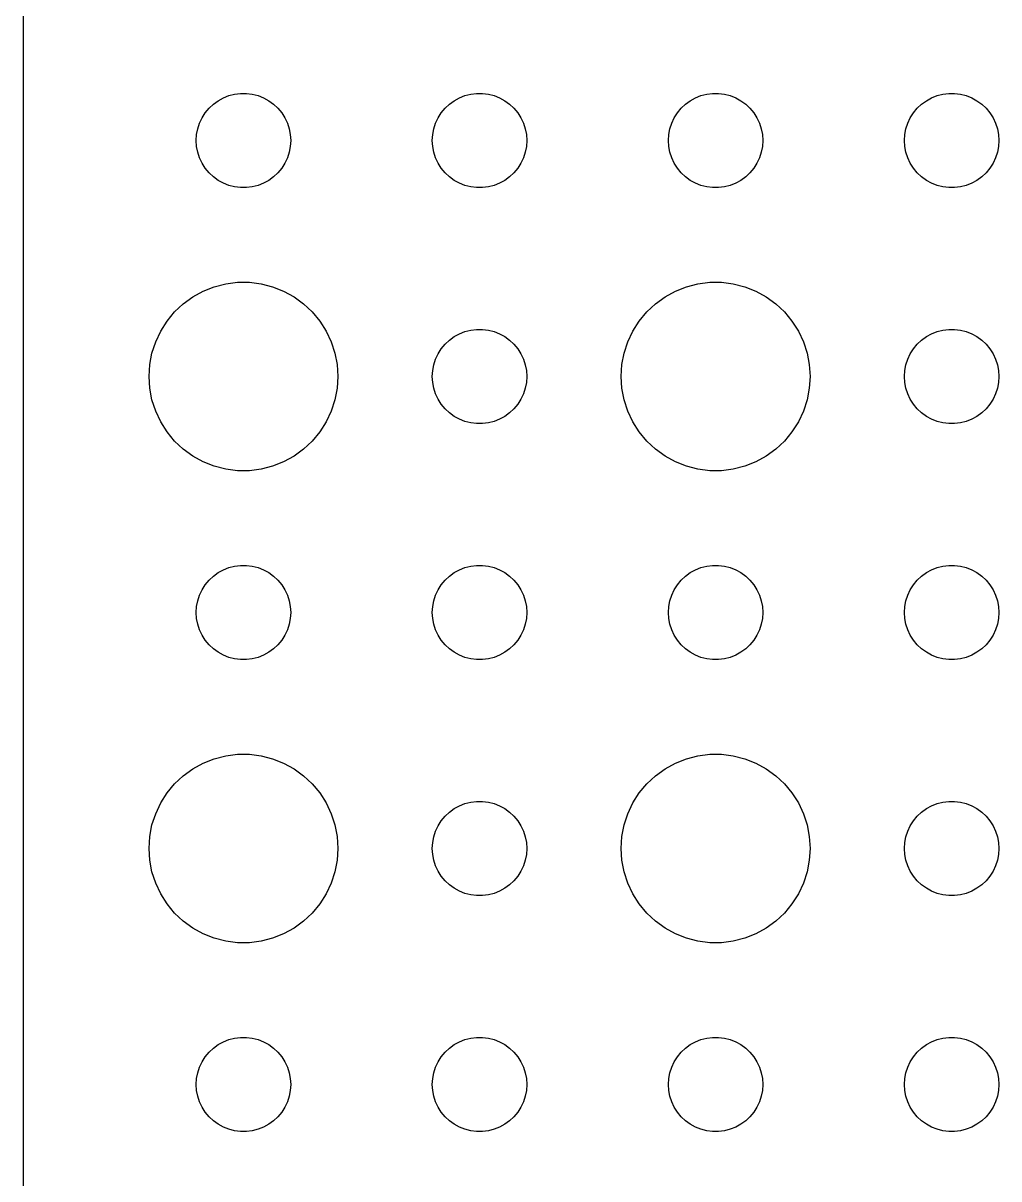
# Model space of a CAD drawing. Header units: metres. Extents: x -150 to 150, y -149 to 149.
# Drawn here: x -149.5 to -118.5, y 72 to 108.73 of the extents above; entities that cross this region are included whole.
import ezdxf

# ---------------------------------------------------------------- set-up
doc = ezdxf.new("R2010")
doc.units = ezdxf.units.M

msp = doc.modelspace()

# ---------------------------------------------------------------- linework, layer by layer
for p, q in [((-149.5, 144.5), (-149.5, -144.5)), ((-143.456, 106.156), (-143.304, 106.266)), ((-143.304, 106.266), (-143.139, 106.357)), ((-143.139, 106.357), (-142.964, 106.427)), ((-142.964, 106.427), (-142.781, 106.473)), ((-142.781, 106.473), (-142.594, 106.497)), ((-142.594, 106.497), (-142.406, 106.497)), ((-142.406, 106.497), (-142.219, 106.473)), ((-142.219, 106.473), (-142.036, 106.427)), ((-142.036, 106.427), (-141.861, 106.357)), ((-141.861, 106.357), (-141.696, 106.266)), ((-141.696, 106.266), (-141.544, 106.156)), ((-135.956, 106.156), (-135.804, 106.266)), ((-135.804, 106.266), (-135.639, 106.357)), ((-135.639, 106.357), (-135.464, 106.427)), ((-135.464, 106.427), (-135.281, 106.473)), ((-135.281, 106.473), (-135.094, 106.497)), ((-135.094, 106.497), (-134.906, 106.497)), ((-134.906, 106.497), (-134.719, 106.473)), ((-134.719, 106.473), (-134.536, 106.427)), ((-134.536, 106.427), (-134.361, 106.357)), ((-134.361, 106.357), (-134.196, 106.266)), ((-134.196, 106.266), (-134.044, 106.156)), ((-128.456, 106.156), (-128.304, 106.266)), ((-128.304, 106.266), (-128.139, 106.357)), ((-128.139, 106.357), (-127.964, 106.427)), ((-127.964, 106.427), (-127.781, 106.473)), ((-127.781, 106.473), (-127.594, 106.497)), ((-127.594, 106.497), (-127.406, 106.497)), ((-127.406, 106.497), (-127.219, 106.473)), ((-127.219, 106.473), (-127.036, 106.427)), ((-127.036, 106.427), (-126.861, 106.357)), ((-126.861, 106.357), (-126.696, 106.266)), ((-126.696, 106.266), (-126.544, 106.156)), ((-120.956, 106.156), (-120.804, 106.266)), ((-120.804, 106.266), (-120.639, 106.357)), ((-120.639, 106.357), (-120.464, 106.427)), ((-120.464, 106.427), (-120.281, 106.473)), ((-120.281, 106.473), (-120.094, 106.497)), ((-120.094, 106.497), (-119.906, 106.497)), ((-119.906, 106.497), (-119.719, 106.473)), ((-119.719, 106.473), (-119.536, 106.427)), ((-119.536, 106.427), (-119.361, 106.357)), ((-119.361, 106.357), (-119.196, 106.266)), ((-119.196, 106.266), (-119.044, 106.156)), ((-143.814, 105.723), (-143.714, 105.882)), ((-143.714, 105.882), (-143.593, 106.027)), ((-143.593, 106.027), (-143.456, 106.156)), ((-141.544, 106.156), (-141.407, 106.027)), ((-141.407, 106.027), (-141.286, 105.882)), ((-141.286, 105.882), (-141.186, 105.723)), ((-136.314, 105.723), (-136.214, 105.882)), ((-136.214, 105.882), (-136.093, 106.027)), ((-136.093, 106.027), (-135.956, 106.156)), ((-134.044, 106.156), (-133.907, 106.027)), ((-133.907, 106.027), (-133.786, 105.882)), ((-133.786, 105.882), (-133.686, 105.723)), ((-128.814, 105.723), (-128.714, 105.882)), ((-128.714, 105.882), (-128.593, 106.027)), ((-128.593, 106.027), (-128.456, 106.156)), ((-126.544, 106.156), (-126.407, 106.027)), ((-126.407, 106.027), (-126.286, 105.882)), ((-126.286, 105.882), (-126.186, 105.723)), ((-121.314, 105.723), (-121.214, 105.882)), ((-121.214, 105.882), (-121.093, 106.027)), ((-121.093, 106.027), (-120.956, 106.156)), ((-119.044, 106.156), (-118.907, 106.027)), ((-118.907, 106.027), (-118.786, 105.882)), ((-118.786, 105.882), (-118.686, 105.723)), ((-143.953, 105.373), (-143.895, 105.552)), ((-143.895, 105.552), (-143.814, 105.723)), ((-141.186, 105.723), (-141.105, 105.552)), ((-141.105, 105.552), (-141.047, 105.373)), ((-136.453, 105.373), (-136.395, 105.552)), ((-136.395, 105.552), (-136.314, 105.723)), ((-133.686, 105.723), (-133.605, 105.552)), ((-133.605, 105.552), (-133.547, 105.373)), ((-128.953, 105.373), (-128.895, 105.552)), ((-128.895, 105.552), (-128.814, 105.723)), ((-126.186, 105.723), (-126.105, 105.552)), ((-126.105, 105.552), (-126.047, 105.373)), ((-121.453, 105.373), (-121.395, 105.552)), ((-121.395, 105.552), (-121.314, 105.723)), ((-118.686, 105.723), (-118.605, 105.552)), ((-118.605, 105.552), (-118.547, 105.373)), ((-144, 105), (-143.988, 105.188)), ((-143.988, 105.188), (-143.953, 105.373)), ((-141.047, 105.373), (-141.012, 105.188)), ((-141.012, 105.188), (-141, 105)), ((-136.5, 105), (-136.488, 105.188)), ((-136.488, 105.188), (-136.453, 105.373)), ((-133.547, 105.373), (-133.512, 105.188)), ((-133.512, 105.188), (-133.5, 105)), ((-129, 105), (-128.988, 105.188)), ((-128.988, 105.188), (-128.953, 105.373)), ((-126.047, 105.373), (-126.012, 105.188)), ((-126.012, 105.188), (-126, 105)), ((-121.5, 105), (-121.488, 105.188)), ((-121.488, 105.188), (-121.453, 105.373)), ((-118.547, 105.373), (-118.512, 105.188)), ((-118.512, 105.188), (-118.5, 105)), ((-143.988, 104.812), (-144, 105)), ((-143.953, 104.627), (-143.988, 104.812)), ((-141.012, 104.812), (-141.047, 104.627)), ((-141, 105), (-141.012, 104.812)), ((-136.488, 104.812), (-136.5, 105)), ((-136.453, 104.627), (-136.488, 104.812)), ((-133.512, 104.812), (-133.547, 104.627)), ((-133.5, 105), (-133.512, 104.812)), ((-128.988, 104.812), (-129, 105)), ((-128.953, 104.627), (-128.988, 104.812)), ((-126.012, 104.812), (-126.047, 104.627)), ((-126, 105), (-126.012, 104.812)), ((-121.488, 104.812), (-121.5, 105)), ((-121.453, 104.627), (-121.488, 104.812)), ((-118.512, 104.812), (-118.547, 104.627)), ((-118.5, 105), (-118.512, 104.812)), ((-143.895, 104.448), (-143.953, 104.627)), ((-143.814, 104.277), (-143.895, 104.448)), ((-141.105, 104.448), (-141.186, 104.277)), ((-141.047, 104.627), (-141.105, 104.448)), ((-136.395, 104.448), (-136.453, 104.627)), ((-136.314, 104.277), (-136.395, 104.448)), ((-133.605, 104.448), (-133.686, 104.277)), ((-133.547, 104.627), (-133.605, 104.448)), ((-128.895, 104.448), (-128.953, 104.627)), ((-128.814, 104.277), (-128.895, 104.448)), ((-126.105, 104.448), (-126.186, 104.277)), ((-126.047, 104.627), (-126.105, 104.448)), ((-121.395, 104.448), (-121.453, 104.627)), ((-121.314, 104.277), (-121.395, 104.448)), ((-118.605, 104.448), (-118.686, 104.277)), ((-118.547, 104.627), (-118.605, 104.448)), ((-143.714, 104.118), (-143.814, 104.277)), ((-143.593, 103.973), (-143.714, 104.118)), ((-143.456, 103.844), (-143.593, 103.973)), ((-141.407, 103.973), (-141.544, 103.844)), ((-141.286, 104.118), (-141.407, 103.973)), ((-141.186, 104.277), (-141.286, 104.118)), ((-136.214, 104.118), (-136.314, 104.277)), ((-136.093, 103.973), (-136.214, 104.118)), ((-135.956, 103.844), (-136.093, 103.973)), ((-133.907, 103.973), (-134.044, 103.844)), ((-133.786, 104.118), (-133.907, 103.973)), ((-133.686, 104.277), (-133.786, 104.118)), ((-128.714, 104.118), (-128.814, 104.277)), ((-128.593, 103.973), (-128.714, 104.118)), ((-128.456, 103.844), (-128.593, 103.973)), ((-126.407, 103.973), (-126.544, 103.844)), ((-126.286, 104.118), (-126.407, 103.973)), ((-126.186, 104.277), (-126.286, 104.118)), ((-121.214, 104.118), (-121.314, 104.277)), ((-121.093, 103.973), (-121.214, 104.118)), ((-120.956, 103.844), (-121.093, 103.973)), ((-118.907, 103.973), (-119.044, 103.844)), ((-118.786, 104.118), (-118.907, 103.973)), ((-118.686, 104.277), (-118.786, 104.118)), ((-143.304, 103.734), (-143.456, 103.844)), ((-143.139, 103.643), (-143.304, 103.734)), ((-142.964, 103.573), (-143.139, 103.643)), ((-141.861, 103.643), (-142.036, 103.573)), ((-141.696, 103.734), (-141.861, 103.643)), ((-141.544, 103.844), (-141.696, 103.734)), ((-135.804, 103.734), (-135.956, 103.844)), ((-135.639, 103.643), (-135.804, 103.734)), ((-135.464, 103.573), (-135.639, 103.643)), ((-134.361, 103.643), (-134.536, 103.573)), ((-134.196, 103.734), (-134.361, 103.643)), ((-134.044, 103.844), (-134.196, 103.734)), ((-128.304, 103.734), (-128.456, 103.844)), ((-128.139, 103.643), (-128.304, 103.734)), ((-127.964, 103.573), (-128.139, 103.643)), ((-126.861, 103.643), (-127.036, 103.573)), ((-126.696, 103.734), (-126.861, 103.643)), ((-126.544, 103.844), (-126.696, 103.734)), ((-120.804, 103.734), (-120.956, 103.844)), ((-120.639, 103.643), (-120.804, 103.734)), ((-120.464, 103.573), (-120.639, 103.643)), ((-119.361, 103.643), (-119.536, 103.573)), ((-119.196, 103.734), (-119.361, 103.643)), ((-119.044, 103.844), (-119.196, 103.734)), ((-142.781, 103.527), (-142.964, 103.573)), ((-142.594, 103.503), (-142.781, 103.527)), ((-142.406, 103.503), (-142.594, 103.503)), ((-142.219, 103.527), (-142.406, 103.503)), ((-142.036, 103.573), (-142.219, 103.527)), ((-135.281, 103.527), (-135.464, 103.573)), ((-135.094, 103.503), (-135.281, 103.527)), ((-134.906, 103.503), (-135.094, 103.503)), ((-134.719, 103.527), (-134.906, 103.503)), ((-134.536, 103.573), (-134.719, 103.527)), ((-127.781, 103.527), (-127.964, 103.573)), ((-127.594, 103.503), (-127.781, 103.527)), ((-127.406, 103.503), (-127.594, 103.503)), ((-127.219, 103.527), (-127.406, 103.503)), ((-127.036, 103.573), (-127.219, 103.527)), ((-120.281, 103.527), (-120.464, 103.573)), ((-120.094, 103.503), (-120.281, 103.527)), ((-119.906, 103.503), (-120.094, 103.503)), ((-119.719, 103.527), (-119.906, 103.503)), ((-119.536, 103.573), (-119.719, 103.527)), ((-143.777, 100.214), (-143.427, 100.353)), ((-143.427, 100.353), (-143.062, 100.447)), ((-143.062, 100.447), (-142.688, 100.494)), ((-142.688, 100.494), (-142.312, 100.494)), ((-142.312, 100.494), (-141.938, 100.447)), ((-141.938, 100.447), (-141.573, 100.353)), ((-141.573, 100.353), (-141.223, 100.214)), ((-128.777, 100.214), (-128.427, 100.353)), ((-128.427, 100.353), (-128.062, 100.447)), ((-128.062, 100.447), (-127.688, 100.494)), ((-127.688, 100.494), (-127.312, 100.494)), ((-127.312, 100.494), (-126.938, 100.447)), ((-126.938, 100.447), (-126.573, 100.353)), ((-126.573, 100.353), (-126.223, 100.214)), ((-144.412, 99.8115), (-144.107, 100.033)), ((-144.107, 100.033), (-143.777, 100.214)), ((-141.223, 100.214), (-140.893, 100.033)), ((-140.893, 100.033), (-140.588, 99.8115)), ((-129.412, 99.8115), (-129.107, 100.033)), ((-129.107, 100.033), (-128.777, 100.214)), ((-126.223, 100.214), (-125.893, 100.033)), ((-125.893, 100.033), (-125.588, 99.8115)), ((-144.927, 99.2634), (-144.687, 99.5536)), ((-144.687, 99.5536), (-144.412, 99.8115)), ((-140.588, 99.8115), (-140.313, 99.5536)), ((-140.313, 99.5536), (-140.073, 99.2634)), ((-129.927, 99.2634), (-129.687, 99.5536)), ((-129.687, 99.5536), (-129.412, 99.8115)), ((-125.588, 99.8115), (-125.313, 99.5536)), ((-125.313, 99.5536), (-125.073, 99.2634)), ((-145.129, 98.9453), (-144.927, 99.2634)), ((-140.073, 99.2634), (-139.871, 98.9453)), ((-130.129, 98.9453), (-129.927, 99.2634)), ((-125.073, 99.2634), (-124.871, 98.9453)), ((-145.289, 98.6044), (-145.129, 98.9453)), ((-139.871, 98.9453), (-139.711, 98.6044)), ((-135.804, 98.7665), (-135.639, 98.8572)), ((-135.639, 98.8572), (-135.464, 98.9266)), ((-135.464, 98.9266), (-135.281, 98.9734)), ((-135.281, 98.9734), (-135.094, 98.997)), ((-135.094, 98.997), (-134.906, 98.997)), ((-134.906, 98.997), (-134.719, 98.9734)), ((-134.719, 98.9734), (-134.536, 98.9266)), ((-134.536, 98.9266), (-134.361, 98.8572)), ((-134.361, 98.8572), (-134.196, 98.7665)), ((-130.289, 98.6044), (-130.129, 98.9453)), ((-124.871, 98.9453), (-124.711, 98.6044)), ((-120.804, 98.7665), (-120.639, 98.8572)), ((-120.639, 98.8572), (-120.464, 98.9266)), ((-120.464, 98.9266), (-120.281, 98.9734)), ((-120.281, 98.9734), (-120.094, 98.997)), ((-120.094, 98.997), (-119.906, 98.997)), ((-119.906, 98.997), (-119.719, 98.9734)), ((-119.719, 98.9734), (-119.536, 98.9266)), ((-119.536, 98.9266), (-119.361, 98.8572)), ((-119.361, 98.8572), (-119.196, 98.7665)), ((-145.406, 98.2461), (-145.289, 98.6044)), ((-139.711, 98.6044), (-139.594, 98.2461)), ((-136.214, 98.3817), (-136.093, 98.5268)), ((-136.093, 98.5268), (-135.956, 98.6558)), ((-135.956, 98.6558), (-135.804, 98.7665)), ((-134.196, 98.7665), (-134.044, 98.6558)), ((-134.044, 98.6558), (-133.907, 98.5268)), ((-133.907, 98.5268), (-133.786, 98.3817)), ((-130.406, 98.2461), (-130.289, 98.6044)), ((-124.711, 98.6044), (-124.594, 98.2461)), ((-121.214, 98.3817), (-121.093, 98.5268)), ((-121.093, 98.5268), (-120.956, 98.6558)), ((-120.956, 98.6558), (-120.804, 98.7665)), ((-119.196, 98.7665), (-119.044, 98.6558)), ((-119.044, 98.6558), (-118.907, 98.5268)), ((-118.907, 98.5268), (-118.786, 98.3817)), ((-145.476, 97.876), (-145.406, 98.2461)), ((-139.594, 98.2461), (-139.524, 97.876)), ((-136.395, 98.0522), (-136.314, 98.2226)), ((-136.314, 98.2226), (-136.214, 98.3817)), ((-133.786, 98.3817), (-133.686, 98.2226)), ((-133.686, 98.2226), (-133.605, 98.0522)), ((-130.476, 97.876), (-130.406, 98.2461)), ((-124.594, 98.2461), (-124.524, 97.876)), ((-121.395, 98.0522), (-121.314, 98.2226)), ((-121.314, 98.2226), (-121.214, 98.3817)), ((-118.786, 98.3817), (-118.686, 98.2226)), ((-118.686, 98.2226), (-118.605, 98.0522)), ((-145.5, 97.5), (-145.476, 97.876)), ((-139.524, 97.876), (-139.5, 97.5)), ((-136.488, 97.688), (-136.453, 97.873)), ((-136.453, 97.873), (-136.395, 98.0522)), ((-133.605, 98.0522), (-133.547, 97.873)), ((-133.547, 97.873), (-133.512, 97.688)), ((-130.5, 97.5), (-130.476, 97.876)), ((-124.524, 97.876), (-124.5, 97.5)), ((-121.488, 97.688), (-121.453, 97.873)), ((-121.453, 97.873), (-121.395, 98.0522)), ((-118.605, 98.0522), (-118.547, 97.873)), ((-118.547, 97.873), (-118.512, 97.688)), ((-145.476, 97.124), (-145.5, 97.5)), ((-139.5, 97.5), (-139.524, 97.124)), ((-136.5, 97.5), (-136.488, 97.688)), ((-136.488, 97.312), (-136.5, 97.5)), ((-133.512, 97.688), (-133.5, 97.5)), ((-133.5, 97.5), (-133.512, 97.312)), ((-130.476, 97.124), (-130.5, 97.5)), ((-124.5, 97.5), (-124.524, 97.124)), ((-121.5, 97.5), (-121.488, 97.688)), ((-121.488, 97.312), (-121.5, 97.5)), ((-118.512, 97.688), (-118.5, 97.5)), ((-118.5, 97.5), (-118.512, 97.312)), ((-145.406, 96.7539), (-145.476, 97.124)), ((-139.524, 97.124), (-139.594, 96.7539)), ((-136.453, 97.127), (-136.488, 97.312)), ((-136.395, 96.9478), (-136.453, 97.127)), ((-133.547, 97.127), (-133.605, 96.9478)), ((-133.512, 97.312), (-133.547, 97.127)), ((-130.406, 96.7539), (-130.476, 97.124)), ((-124.524, 97.124), (-124.594, 96.7539)), ((-121.453, 97.127), (-121.488, 97.312)), ((-121.395, 96.9478), (-121.453, 97.127)), ((-118.547, 97.127), (-118.605, 96.9478)), ((-118.512, 97.312), (-118.547, 97.127)), ((-145.289, 96.3956), (-145.406, 96.7539)), ((-139.594, 96.7539), (-139.711, 96.3956)), ((-136.314, 96.7774), (-136.395, 96.9478)), ((-136.214, 96.6183), (-136.314, 96.7774)), ((-136.093, 96.4732), (-136.214, 96.6183)), ((-133.786, 96.6183), (-133.907, 96.4732)), ((-133.686, 96.7774), (-133.786, 96.6183)), ((-133.605, 96.9478), (-133.686, 96.7774)), ((-130.289, 96.3956), (-130.406, 96.7539)), ((-124.594, 96.7539), (-124.711, 96.3956)), ((-121.314, 96.7774), (-121.395, 96.9478)), ((-121.214, 96.6183), (-121.314, 96.7774)), ((-121.093, 96.4732), (-121.214, 96.6183)), ((-118.786, 96.6183), (-118.907, 96.4732)), ((-118.686, 96.7774), (-118.786, 96.6183)), ((-118.605, 96.9478), (-118.686, 96.7774)), ((-145.129, 96.0547), (-145.289, 96.3956)), ((-139.711, 96.3956), (-139.871, 96.0547)), ((-135.956, 96.3442), (-136.093, 96.4732)), ((-135.804, 96.2335), (-135.956, 96.3442)), ((-134.044, 96.3442), (-134.196, 96.2335)), ((-133.907, 96.4732), (-134.044, 96.3442)), ((-130.129, 96.0547), (-130.289, 96.3956)), ((-124.711, 96.3956), (-124.871, 96.0547)), ((-120.956, 96.3442), (-121.093, 96.4732)), ((-120.804, 96.2335), (-120.956, 96.3442)), ((-119.044, 96.3442), (-119.196, 96.2335)), ((-118.907, 96.4732), (-119.044, 96.3442)), ((-144.927, 95.7366), (-145.129, 96.0547)), ((-139.871, 96.0547), (-140.073, 95.7366)), ((-135.639, 96.1428), (-135.804, 96.2335)), ((-135.464, 96.0734), (-135.639, 96.1428)), ((-135.281, 96.0266), (-135.464, 96.0734)), ((-135.094, 96.003), (-135.281, 96.0266)), ((-134.906, 96.003), (-135.094, 96.003)), ((-134.719, 96.0266), (-134.906, 96.003)), ((-134.536, 96.0734), (-134.719, 96.0266)), ((-134.361, 96.1428), (-134.536, 96.0734)), ((-134.196, 96.2335), (-134.361, 96.1428)), ((-129.927, 95.7366), (-130.129, 96.0547)), ((-124.871, 96.0547), (-125.073, 95.7366)), ((-120.639, 96.1428), (-120.804, 96.2335)), ((-120.464, 96.0734), (-120.639, 96.1428)), ((-120.281, 96.0266), (-120.464, 96.0734)), ((-120.094, 96.003), (-120.281, 96.0266)), ((-119.906, 96.003), (-120.094, 96.003)), ((-119.719, 96.0266), (-119.906, 96.003)), ((-119.536, 96.0734), (-119.719, 96.0266)), ((-119.361, 96.1428), (-119.536, 96.0734)), ((-119.196, 96.2335), (-119.361, 96.1428)), ((-144.687, 95.4464), (-144.927, 95.7366)), ((-140.073, 95.7366), (-140.313, 95.4464)), ((-129.687, 95.4464), (-129.927, 95.7366)), ((-125.073, 95.7366), (-125.313, 95.4464)), ((-144.412, 95.1885), (-144.687, 95.4464)), ((-144.107, 94.967), (-144.412, 95.1885)), ((-140.588, 95.1885), (-140.893, 94.967)), ((-140.313, 95.4464), (-140.588, 95.1885)), ((-129.412, 95.1885), (-129.687, 95.4464)), ((-129.107, 94.967), (-129.412, 95.1885)), ((-125.588, 95.1885), (-125.893, 94.967)), ((-125.313, 95.4464), (-125.588, 95.1885)), ((-143.777, 94.7855), (-144.107, 94.967)), ((-143.427, 94.6468), (-143.777, 94.7855)), ((-141.223, 94.7855), (-141.573, 94.6468)), ((-140.893, 94.967), (-141.223, 94.7855)), ((-128.777, 94.7855), (-129.107, 94.967)), ((-128.427, 94.6468), (-128.777, 94.7855)), ((-126.223, 94.7855), (-126.573, 94.6468)), ((-125.893, 94.967), (-126.223, 94.7855)), ((-143.062, 94.5531), (-143.427, 94.6468)), ((-142.688, 94.5059), (-143.062, 94.5531)), ((-142.312, 94.5059), (-142.688, 94.5059)), ((-141.938, 94.5531), (-142.312, 94.5059)), ((-141.573, 94.6468), (-141.938, 94.5531)), ((-128.062, 94.5531), (-128.427, 94.6468)), ((-127.688, 94.5059), (-128.062, 94.5531)), ((-127.312, 94.5059), (-127.688, 94.5059)), ((-126.938, 94.5531), (-127.312, 94.5059)), ((-126.573, 94.6468), (-126.938, 94.5531)), ((-142.964, 91.4266), (-142.781, 91.4734)), ((-142.781, 91.4734), (-142.594, 91.497)), ((-142.594, 91.497), (-142.406, 91.497)), ((-142.406, 91.497), (-142.219, 91.4734)), ((-142.219, 91.4734), (-142.036, 91.4266)), ((-135.464, 91.4266), (-135.281, 91.4734)), ((-135.281, 91.4734), (-135.094, 91.497)), ((-135.094, 91.497), (-134.906, 91.497)), ((-134.906, 91.497), (-134.719, 91.4734)), ((-134.719, 91.4734), (-134.536, 91.4266)), ((-127.964, 91.4266), (-127.781, 91.4734)), ((-127.781, 91.4734), (-127.594, 91.497)), ((-127.594, 91.497), (-127.406, 91.497)), ((-127.406, 91.497), (-127.219, 91.4734)), ((-127.219, 91.4734), (-127.036, 91.4266)), ((-120.464, 91.4266), (-120.281, 91.4734)), ((-120.281, 91.4734), (-120.094, 91.497)), ((-120.094, 91.497), (-119.906, 91.497)), ((-119.906, 91.497), (-119.719, 91.4734)), ((-119.719, 91.4734), (-119.536, 91.4266)), ((-143.593, 91.0268), (-143.456, 91.1558)), ((-143.456, 91.1558), (-143.304, 91.2665)), ((-143.304, 91.2665), (-143.139, 91.3572)), ((-143.139, 91.3572), (-142.964, 91.4266)), ((-142.036, 91.4266), (-141.861, 91.3572)), ((-141.861, 91.3572), (-141.696, 91.2665)), ((-141.696, 91.2665), (-141.544, 91.1558)), ((-141.544, 91.1558), (-141.407, 91.0268)), ((-136.093, 91.0268), (-135.956, 91.1558)), ((-135.956, 91.1558), (-135.804, 91.2665)), ((-135.804, 91.2665), (-135.639, 91.3572)), ((-135.639, 91.3572), (-135.464, 91.4266)), ((-134.536, 91.4266), (-134.361, 91.3572)), ((-134.361, 91.3572), (-134.196, 91.2665)), ((-134.196, 91.2665), (-134.044, 91.1558)), ((-134.044, 91.1558), (-133.907, 91.0268)), ((-128.593, 91.0268), (-128.456, 91.1558)), ((-128.456, 91.1558), (-128.304, 91.2665)), ((-128.304, 91.2665), (-128.139, 91.3572)), ((-128.139, 91.3572), (-127.964, 91.4266)), ((-127.036, 91.4266), (-126.861, 91.3572)), ((-126.861, 91.3572), (-126.696, 91.2665)), ((-126.696, 91.2665), (-126.544, 91.1558)), ((-126.544, 91.1558), (-126.407, 91.0268)), ((-121.093, 91.0268), (-120.956, 91.1558)), ((-120.956, 91.1558), (-120.804, 91.2665)), ((-120.804, 91.2665), (-120.639, 91.3572)), ((-120.639, 91.3572), (-120.464, 91.4266)), ((-119.536, 91.4266), (-119.361, 91.3572)), ((-119.361, 91.3572), (-119.196, 91.2665)), ((-119.196, 91.2665), (-119.044, 91.1558)), ((-119.044, 91.1558), (-118.907, 91.0268)), ((-143.814, 90.7226), (-143.714, 90.8817)), ((-143.714, 90.8817), (-143.593, 91.0268)), ((-141.407, 91.0268), (-141.286, 90.8817)), ((-141.286, 90.8817), (-141.186, 90.7226)), ((-136.314, 90.7226), (-136.214, 90.8817)), ((-136.214, 90.8817), (-136.093, 91.0268)), ((-133.907, 91.0268), (-133.786, 90.8817)), ((-133.786, 90.8817), (-133.686, 90.7226)), ((-128.814, 90.7226), (-128.714, 90.8817)), ((-128.714, 90.8817), (-128.593, 91.0268)), ((-126.407, 91.0268), (-126.286, 90.8817)), ((-126.286, 90.8817), (-126.186, 90.7226)), ((-121.314, 90.7226), (-121.214, 90.8817)), ((-121.214, 90.8817), (-121.093, 91.0268)), ((-118.907, 91.0268), (-118.786, 90.8817)), ((-118.786, 90.8817), (-118.686, 90.7226)), ((-143.988, 90.188), (-143.953, 90.373)), ((-143.953, 90.373), (-143.895, 90.5522)), ((-143.895, 90.5522), (-143.814, 90.7226)), ((-141.186, 90.7226), (-141.105, 90.5522)), ((-141.105, 90.5522), (-141.047, 90.373)), ((-141.047, 90.373), (-141.012, 90.188)), ((-136.488, 90.188), (-136.453, 90.373)), ((-136.453, 90.373), (-136.395, 90.5522)), ((-136.395, 90.5522), (-136.314, 90.7226)), ((-133.686, 90.7226), (-133.605, 90.5522)), ((-133.605, 90.5522), (-133.547, 90.373)), ((-133.547, 90.373), (-133.512, 90.188)), ((-128.988, 90.188), (-128.953, 90.373)), ((-128.953, 90.373), (-128.895, 90.5522)), ((-128.895, 90.5522), (-128.814, 90.7226)), ((-126.186, 90.7226), (-126.105, 90.5522)), ((-126.105, 90.5522), (-126.047, 90.373)), ((-126.047, 90.373), (-126.012, 90.188)), ((-121.488, 90.188), (-121.453, 90.373)), ((-121.453, 90.373), (-121.395, 90.5522)), ((-121.395, 90.5522), (-121.314, 90.7226)), ((-118.686, 90.7226), (-118.605, 90.5522)), ((-118.605, 90.5522), (-118.547, 90.373)), ((-118.547, 90.373), (-118.512, 90.188)), ((-144, 90), (-143.988, 90.188)), ((-143.988, 89.812), (-144, 90)), ((-141.012, 90.188), (-141, 90)), ((-141, 90), (-141.012, 89.812)), ((-136.5, 90), (-136.488, 90.188)), ((-136.488, 89.812), (-136.5, 90)), ((-133.512, 90.188), (-133.5, 90)), ((-133.5, 90), (-133.512, 89.812)), ((-129, 90), (-128.988, 90.188)), ((-128.988, 89.812), (-129, 90)), ((-126.012, 90.188), (-126, 90)), ((-126, 90), (-126.012, 89.812)), ((-121.5, 90), (-121.488, 90.188)), ((-121.488, 89.812), (-121.5, 90)), ((-118.512, 90.188), (-118.5, 90)), ((-118.5, 90), (-118.512, 89.812)), ((-143.953, 89.627), (-143.988, 89.812)), ((-141.012, 89.812), (-141.047, 89.627)), ((-136.453, 89.627), (-136.488, 89.812)), ((-133.512, 89.812), (-133.547, 89.627)), ((-128.953, 89.627), (-128.988, 89.812)), ((-126.012, 89.812), (-126.047, 89.627)), ((-121.453, 89.627), (-121.488, 89.812)), ((-118.512, 89.812), (-118.547, 89.627)), ((-143.895, 89.4478), (-143.953, 89.627)), ((-143.814, 89.2774), (-143.895, 89.4478)), ((-143.714, 89.1183), (-143.814, 89.2774)), ((-141.186, 89.2774), (-141.286, 89.1183)), ((-141.105, 89.4478), (-141.186, 89.2774)), ((-141.047, 89.627), (-141.105, 89.4478)), ((-136.395, 89.4478), (-136.453, 89.627)), ((-136.314, 89.2774), (-136.395, 89.4478)), ((-136.214, 89.1183), (-136.314, 89.2774)), ((-133.686, 89.2774), (-133.786, 89.1183)), ((-133.605, 89.4478), (-133.686, 89.2774)), ((-133.547, 89.627), (-133.605, 89.4478)), ((-128.895, 89.4478), (-128.953, 89.627)), ((-128.814, 89.2774), (-128.895, 89.4478)), ((-128.714, 89.1183), (-128.814, 89.2774)), ((-126.186, 89.2774), (-126.286, 89.1183)), ((-126.105, 89.4478), (-126.186, 89.2774)), ((-126.047, 89.627), (-126.105, 89.4478)), ((-121.395, 89.4478), (-121.453, 89.627)), ((-121.314, 89.2774), (-121.395, 89.4478)), ((-121.214, 89.1183), (-121.314, 89.2774)), ((-118.686, 89.2774), (-118.786, 89.1183)), ((-118.605, 89.4478), (-118.686, 89.2774)), ((-118.547, 89.627), (-118.605, 89.4478)), ((-143.593, 88.9732), (-143.714, 89.1183)), ((-143.456, 88.8442), (-143.593, 88.9732)), ((-141.407, 88.9732), (-141.544, 88.8442)), ((-141.286, 89.1183), (-141.407, 88.9732)), ((-136.093, 88.9732), (-136.214, 89.1183)), ((-135.956, 88.8442), (-136.093, 88.9732)), ((-133.907, 88.9732), (-134.044, 88.8442)), ((-133.786, 89.1183), (-133.907, 88.9732)), ((-128.593, 88.9732), (-128.714, 89.1183)), ((-128.456, 88.8442), (-128.593, 88.9732)), ((-126.407, 88.9732), (-126.544, 88.8442)), ((-126.286, 89.1183), (-126.407, 88.9732)), ((-121.093, 88.9732), (-121.214, 89.1183)), ((-120.956, 88.8442), (-121.093, 88.9732)), ((-118.907, 88.9732), (-119.044, 88.8442)), ((-118.786, 89.1183), (-118.907, 88.9732)), ((-143.304, 88.7335), (-143.456, 88.8442)), ((-143.139, 88.6428), (-143.304, 88.7335)), ((-142.964, 88.5734), (-143.139, 88.6428)), ((-142.781, 88.5266), (-142.964, 88.5734)), ((-142.594, 88.503), (-142.781, 88.5266)), ((-142.219, 88.5266), (-142.406, 88.503)), ((-142.036, 88.5734), (-142.219, 88.5266)), ((-141.861, 88.6428), (-142.036, 88.5734)), ((-141.696, 88.7335), (-141.861, 88.6428)), ((-141.544, 88.8442), (-141.696, 88.7335)), ((-135.804, 88.7335), (-135.956, 88.8442)), ((-135.639, 88.6428), (-135.804, 88.7335)), ((-135.464, 88.5734), (-135.639, 88.6428)), ((-135.281, 88.5266), (-135.464, 88.5734)), ((-135.094, 88.503), (-135.281, 88.5266)), ((-134.719, 88.5266), (-134.906, 88.503)), ((-134.536, 88.5734), (-134.719, 88.5266)), ((-134.361, 88.6428), (-134.536, 88.5734)), ((-134.196, 88.7335), (-134.361, 88.6428)), ((-134.044, 88.8442), (-134.196, 88.7335)), ((-128.304, 88.7335), (-128.456, 88.8442)), ((-128.139, 88.6428), (-128.304, 88.7335)), ((-127.964, 88.5734), (-128.139, 88.6428)), ((-127.781, 88.5266), (-127.964, 88.5734)), ((-127.594, 88.503), (-127.781, 88.5266)), ((-127.219, 88.5266), (-127.406, 88.503)), ((-127.036, 88.5734), (-127.219, 88.5266)), ((-126.861, 88.6428), (-127.036, 88.5734)), ((-126.696, 88.7335), (-126.861, 88.6428)), ((-126.544, 88.8442), (-126.696, 88.7335)), ((-120.804, 88.7335), (-120.956, 88.8442)), ((-120.639, 88.6428), (-120.804, 88.7335)), ((-120.464, 88.5734), (-120.639, 88.6428)), ((-120.281, 88.5266), (-120.464, 88.5734)), ((-120.094, 88.503), (-120.281, 88.5266)), ((-119.719, 88.5266), (-119.906, 88.503)), ((-119.536, 88.5734), (-119.719, 88.5266)), ((-119.361, 88.6428), (-119.536, 88.5734)), ((-119.196, 88.7335), (-119.361, 88.6428)), ((-119.044, 88.8442), (-119.196, 88.7335)), ((-142.406, 88.503), (-142.594, 88.503)), ((-134.906, 88.503), (-135.094, 88.503)), ((-127.406, 88.503), (-127.594, 88.503)), ((-119.906, 88.503), (-120.094, 88.503)), ((-143.777, 85.2145), (-143.427, 85.3532)), ((-143.427, 85.3532), (-143.062, 85.4469)), ((-143.062, 85.4469), (-142.688, 85.4941)), ((-142.688, 85.4941), (-142.312, 85.4941)), ((-142.312, 85.4941), (-141.938, 85.4469)), ((-141.938, 85.4469), (-141.573, 85.3532)), ((-141.573, 85.3532), (-141.223, 85.2145)), ((-128.777, 85.2145), (-128.427, 85.3532)), ((-128.427, 85.3532), (-128.062, 85.4469)), ((-128.062, 85.4469), (-127.688, 85.4941)), ((-127.688, 85.4941), (-127.312, 85.4941)), ((-127.312, 85.4941), (-126.938, 85.4469)), ((-126.938, 85.4469), (-126.573, 85.3532)), ((-126.573, 85.3532), (-126.223, 85.2145)), ((-144.412, 84.8115), (-144.107, 85.033)), ((-144.107, 85.033), (-143.777, 85.2145)), ((-141.223, 85.2145), (-140.893, 85.033)), ((-140.893, 85.033), (-140.588, 84.8115)), ((-129.412, 84.8115), (-129.107, 85.033)), ((-129.107, 85.033), (-128.777, 85.2145)), ((-126.223, 85.2145), (-125.893, 85.033)), ((-125.893, 85.033), (-125.588, 84.8115)), ((-144.927, 84.2634), (-144.687, 84.5536)), ((-144.687, 84.5536), (-144.412, 84.8115)), ((-140.588, 84.8115), (-140.313, 84.5536)), ((-140.313, 84.5536), (-140.073, 84.2634)), ((-129.927, 84.2634), (-129.687, 84.5536)), ((-129.687, 84.5536), (-129.412, 84.8115)), ((-125.588, 84.8115), (-125.313, 84.5536)), ((-125.313, 84.5536), (-125.073, 84.2634)), ((-145.129, 83.9453), (-144.927, 84.2634)), ((-140.073, 84.2634), (-139.871, 83.9453)), ((-130.129, 83.9453), (-129.927, 84.2634)), ((-125.073, 84.2634), (-124.871, 83.9453)), ((-145.289, 83.6044), (-145.129, 83.9453)), ((-139.871, 83.9453), (-139.711, 83.6044)), ((-135.956, 83.6558), (-135.804, 83.7665)), ((-135.804, 83.7665), (-135.639, 83.8572)), ((-135.639, 83.8572), (-135.464, 83.9266)), ((-135.464, 83.9266), (-135.281, 83.9734)), ((-135.281, 83.9734), (-135.094, 83.997)), ((-135.094, 83.997), (-134.906, 83.997)), ((-134.906, 83.997), (-134.719, 83.9734)), ((-134.719, 83.9734), (-134.536, 83.9266)), ((-134.536, 83.9266), (-134.361, 83.8572)), ((-134.361, 83.8572), (-134.196, 83.7665)), ((-134.196, 83.7665), (-134.044, 83.6558)), ((-130.289, 83.6044), (-130.129, 83.9453)), ((-124.871, 83.9453), (-124.711, 83.6044)), ((-120.956, 83.6558), (-120.804, 83.7665)), ((-120.804, 83.7665), (-120.639, 83.8572)), ((-120.639, 83.8572), (-120.464, 83.9266)), ((-120.464, 83.9266), (-120.281, 83.9734)), ((-120.281, 83.9734), (-120.094, 83.997)), ((-120.094, 83.997), (-119.906, 83.997)), ((-119.906, 83.997), (-119.719, 83.9734)), ((-119.719, 83.9734), (-119.536, 83.9266)), ((-119.536, 83.9266), (-119.361, 83.8572)), ((-119.361, 83.8572), (-119.196, 83.7665)), ((-119.196, 83.7665), (-119.044, 83.6558)), ((-145.406, 83.2461), (-145.289, 83.6044)), ((-139.711, 83.6044), (-139.594, 83.2461)), ((-136.214, 83.3817), (-136.093, 83.5268)), ((-136.093, 83.5268), (-135.956, 83.6558)), ((-134.044, 83.6558), (-133.907, 83.5268)), ((-133.907, 83.5268), (-133.786, 83.3817)), ((-130.406, 83.2461), (-130.289, 83.6044)), ((-124.711, 83.6044), (-124.594, 83.2461)), ((-121.214, 83.3817), (-121.093, 83.5268)), ((-121.093, 83.5268), (-120.956, 83.6558)), ((-119.044, 83.6558), (-118.907, 83.5268)), ((-118.907, 83.5268), (-118.786, 83.3817)), ((-145.476, 82.876), (-145.406, 83.2461)), ((-139.594, 83.2461), (-139.524, 82.876)), ((-136.453, 82.873), (-136.395, 83.0522)), ((-136.395, 83.0522), (-136.314, 83.2226)), ((-136.314, 83.2226), (-136.214, 83.3817)), ((-133.786, 83.3817), (-133.686, 83.2226)), ((-133.686, 83.2226), (-133.605, 83.0522)), ((-133.605, 83.0522), (-133.547, 82.873)), ((-130.476, 82.876), (-130.406, 83.2461)), ((-124.594, 83.2461), (-124.524, 82.876)), ((-121.453, 82.873), (-121.395, 83.0522)), ((-121.395, 83.0522), (-121.314, 83.2226)), ((-121.314, 83.2226), (-121.214, 83.3817)), ((-118.786, 83.3817), (-118.686, 83.2226)), ((-118.686, 83.2226), (-118.605, 83.0522)), ((-118.605, 83.0522), (-118.547, 82.873)), ((-145.5, 82.5), (-145.476, 82.876)), ((-139.524, 82.876), (-139.5, 82.5)), ((-136.5, 82.5), (-136.488, 82.688)), ((-136.488, 82.688), (-136.453, 82.873)), ((-133.547, 82.873), (-133.512, 82.688)), ((-133.512, 82.688), (-133.5, 82.5)), ((-130.5, 82.5), (-130.476, 82.876)), ((-124.524, 82.876), (-124.5, 82.5)), ((-121.5, 82.5), (-121.488, 82.688)), ((-121.488, 82.688), (-121.453, 82.873)), ((-118.547, 82.873), (-118.512, 82.688)), ((-118.512, 82.688), (-118.5, 82.5)), ((-145.476, 82.124), (-145.5, 82.5)), ((-139.5, 82.5), (-139.524, 82.124)), ((-136.488, 82.312), (-136.5, 82.5)), ((-136.453, 82.127), (-136.488, 82.312)), ((-133.512, 82.312), (-133.547, 82.127)), ((-133.5, 82.5), (-133.512, 82.312)), ((-130.476, 82.124), (-130.5, 82.5)), ((-124.5, 82.5), (-124.524, 82.124)), ((-121.488, 82.312), (-121.5, 82.5)), ((-121.453, 82.127), (-121.488, 82.312)), ((-118.512, 82.312), (-118.547, 82.127)), ((-118.5, 82.5), (-118.512, 82.312)), ((-145.406, 81.7539), (-145.476, 82.124)), ((-139.524, 82.124), (-139.594, 81.7539)), ((-136.395, 81.9478), (-136.453, 82.127)), ((-136.314, 81.7774), (-136.395, 81.9478)), ((-133.605, 81.9478), (-133.686, 81.7774)), ((-133.547, 82.127), (-133.605, 81.9478)), ((-130.406, 81.7539), (-130.476, 82.124)), ((-124.524, 82.124), (-124.594, 81.7539)), ((-121.395, 81.9478), (-121.453, 82.127)), ((-121.314, 81.7774), (-121.395, 81.9478)), ((-118.605, 81.9478), (-118.686, 81.7774)), ((-118.547, 82.127), (-118.605, 81.9478)), ((-145.289, 81.3956), (-145.406, 81.7539)), ((-139.594, 81.7539), (-139.711, 81.3956)), ((-136.214, 81.6183), (-136.314, 81.7774)), ((-136.093, 81.4732), (-136.214, 81.6183)), ((-133.786, 81.6183), (-133.907, 81.4732)), ((-133.686, 81.7774), (-133.786, 81.6183)), ((-130.289, 81.3956), (-130.406, 81.7539)), ((-124.594, 81.7539), (-124.711, 81.3956)), ((-121.214, 81.6183), (-121.314, 81.7774)), ((-121.093, 81.4732), (-121.214, 81.6183)), ((-118.786, 81.6183), (-118.907, 81.4732)), ((-118.686, 81.7774), (-118.786, 81.6183)), ((-145.129, 81.0547), (-145.289, 81.3956)), ((-139.711, 81.3956), (-139.871, 81.0547)), ((-135.956, 81.3442), (-136.093, 81.4732)), ((-135.804, 81.2335), (-135.956, 81.3442)), ((-135.639, 81.1428), (-135.804, 81.2335)), ((-134.196, 81.2335), (-134.361, 81.1428)), ((-134.044, 81.3442), (-134.196, 81.2335)), ((-133.907, 81.4732), (-134.044, 81.3442)), ((-130.129, 81.0547), (-130.289, 81.3956)), ((-124.711, 81.3956), (-124.871, 81.0547)), ((-120.956, 81.3442), (-121.093, 81.4732)), ((-120.804, 81.2335), (-120.956, 81.3442)), ((-120.639, 81.1428), (-120.804, 81.2335)), ((-119.196, 81.2335), (-119.361, 81.1428)), ((-119.044, 81.3442), (-119.196, 81.2335)), ((-118.907, 81.4732), (-119.044, 81.3442)), ((-144.927, 80.7366), (-145.129, 81.0547)), ((-139.871, 81.0547), (-140.073, 80.7366)), ((-135.464, 81.0734), (-135.639, 81.1428)), ((-135.281, 81.0266), (-135.464, 81.0734)), ((-135.094, 81.003), (-135.281, 81.0266)), ((-134.906, 81.003), (-135.094, 81.003)), ((-134.719, 81.0266), (-134.906, 81.003)), ((-134.536, 81.0734), (-134.719, 81.0266)), ((-134.361, 81.1428), (-134.536, 81.0734)), ((-129.927, 80.7366), (-130.129, 81.0547)), ((-124.871, 81.0547), (-125.073, 80.7366)), ((-120.464, 81.0734), (-120.639, 81.1428)), ((-120.281, 81.0266), (-120.464, 81.0734)), ((-120.094, 81.003), (-120.281, 81.0266)), ((-119.906, 81.003), (-120.094, 81.003)), ((-119.719, 81.0266), (-119.906, 81.003)), ((-119.536, 81.0734), (-119.719, 81.0266)), ((-119.361, 81.1428), (-119.536, 81.0734)), ((-144.687, 80.4464), (-144.927, 80.7366)), ((-144.412, 80.1885), (-144.687, 80.4464)), ((-140.313, 80.4464), (-140.588, 80.1885)), ((-140.073, 80.7366), (-140.313, 80.4464)), ((-129.687, 80.4464), (-129.927, 80.7366)), ((-129.412, 80.1885), (-129.687, 80.4464)), ((-125.313, 80.4464), (-125.588, 80.1885)), ((-125.073, 80.7366), (-125.313, 80.4464)), ((-144.107, 79.967), (-144.412, 80.1885)), ((-140.588, 80.1885), (-140.893, 79.967)), ((-129.107, 79.967), (-129.412, 80.1885)), ((-125.588, 80.1885), (-125.893, 79.967)), ((-143.777, 79.7855), (-144.107, 79.967)), ((-143.427, 79.6468), (-143.777, 79.7855)), ((-141.223, 79.7855), (-141.573, 79.6468)), ((-140.893, 79.967), (-141.223, 79.7855)), ((-128.777, 79.7855), (-129.107, 79.967)), ((-128.427, 79.6468), (-128.777, 79.7855)), ((-126.223, 79.7855), (-126.573, 79.6468)), ((-125.893, 79.967), (-126.223, 79.7855)), ((-143.062, 79.5531), (-143.427, 79.6468)), ((-142.688, 79.5059), (-143.062, 79.5531)), ((-142.312, 79.5059), (-142.688, 79.5059)), ((-141.938, 79.5531), (-142.312, 79.5059)), ((-141.573, 79.6468), (-141.938, 79.5531)), ((-128.062, 79.5531), (-128.427, 79.6468)), ((-127.688, 79.5059), (-128.062, 79.5531)), ((-127.312, 79.5059), (-127.688, 79.5059)), ((-126.938, 79.5531), (-127.312, 79.5059)), ((-126.573, 79.6468), (-126.938, 79.5531)), ((-143.139, 76.3572), (-142.964, 76.4266)), ((-142.964, 76.4266), (-142.781, 76.4734)), ((-142.781, 76.4734), (-142.594, 76.497)), ((-142.594, 76.497), (-142.406, 76.497)), ((-142.406, 76.497), (-142.219, 76.4734)), ((-142.219, 76.4734), (-142.036, 76.4266)), ((-142.036, 76.4266), (-141.861, 76.3572)), ((-135.639, 76.3572), (-135.464, 76.4266)), ((-135.464, 76.4266), (-135.281, 76.4734)), ((-135.281, 76.4734), (-135.094, 76.497)), ((-135.094, 76.497), (-134.906, 76.497)), ((-134.906, 76.497), (-134.719, 76.4734)), ((-134.719, 76.4734), (-134.536, 76.4266)), ((-134.536, 76.4266), (-134.361, 76.3572)), ((-128.139, 76.3572), (-127.964, 76.4266)), ((-127.964, 76.4266), (-127.781, 76.4734)), ((-127.781, 76.4734), (-127.594, 76.497)), ((-127.594, 76.497), (-127.406, 76.497)), ((-127.406, 76.497), (-127.219, 76.4734)), ((-127.219, 76.4734), (-127.036, 76.4266)), ((-127.036, 76.4266), (-126.861, 76.3572)), ((-120.639, 76.3572), (-120.464, 76.4266)), ((-120.464, 76.4266), (-120.281, 76.4734)), ((-120.281, 76.4734), (-120.094, 76.497)), ((-120.094, 76.497), (-119.906, 76.497)), ((-119.906, 76.497), (-119.719, 76.4734)), ((-119.719, 76.4734), (-119.536, 76.4266)), ((-119.536, 76.4266), (-119.361, 76.3572)), ((-143.593, 76.0268), (-143.456, 76.1558)), ((-143.456, 76.1558), (-143.304, 76.2665)), ((-143.304, 76.2665), (-143.139, 76.3572)), ((-141.861, 76.3572), (-141.696, 76.2665)), ((-141.696, 76.2665), (-141.544, 76.1558)), ((-141.544, 76.1558), (-141.407, 76.0268)), ((-136.093, 76.0268), (-135.956, 76.1558)), ((-135.956, 76.1558), (-135.804, 76.2665)), ((-135.804, 76.2665), (-135.639, 76.3572)), ((-134.361, 76.3572), (-134.196, 76.2665)), ((-134.196, 76.2665), (-134.044, 76.1558)), ((-134.044, 76.1558), (-133.907, 76.0268)), ((-128.593, 76.0268), (-128.456, 76.1558)), ((-128.456, 76.1558), (-128.304, 76.2665)), ((-128.304, 76.2665), (-128.139, 76.3572)), ((-126.861, 76.3572), (-126.696, 76.2665)), ((-126.696, 76.2665), (-126.544, 76.1558)), ((-126.544, 76.1558), (-126.407, 76.0268)), ((-121.093, 76.0268), (-120.956, 76.1558)), ((-120.956, 76.1558), (-120.804, 76.2665)), ((-120.804, 76.2665), (-120.639, 76.3572)), ((-119.361, 76.3572), (-119.196, 76.2665)), ((-119.196, 76.2665), (-119.044, 76.1558)), ((-119.044, 76.1558), (-118.907, 76.0268)), ((-143.895, 75.5522), (-143.814, 75.7226)), ((-143.814, 75.7226), (-143.714, 75.8817)), ((-143.714, 75.8817), (-143.593, 76.0268)), ((-141.407, 76.0268), (-141.286, 75.8817)), ((-141.286, 75.8817), (-141.186, 75.7226)), ((-141.186, 75.7226), (-141.105, 75.5522)), ((-136.395, 75.5522), (-136.314, 75.7226)), ((-136.314, 75.7226), (-136.214, 75.8817)), ((-136.214, 75.8817), (-136.093, 76.0268)), ((-133.907, 76.0268), (-133.786, 75.8817)), ((-133.786, 75.8817), (-133.686, 75.7226)), ((-133.686, 75.7226), (-133.605, 75.5522)), ((-128.895, 75.5522), (-128.814, 75.7226)), ((-128.814, 75.7226), (-128.714, 75.8817)), ((-128.714, 75.8817), (-128.593, 76.0268)), ((-126.407, 76.0268), (-126.286, 75.8817)), ((-126.286, 75.8817), (-126.186, 75.7226)), ((-126.186, 75.7226), (-126.105, 75.5522)), ((-121.395, 75.5522), (-121.314, 75.7226)), ((-121.314, 75.7226), (-121.214, 75.8817)), ((-121.214, 75.8817), (-121.093, 76.0268)), ((-118.907, 76.0268), (-118.786, 75.8817)), ((-118.786, 75.8817), (-118.686, 75.7226)), ((-118.686, 75.7226), (-118.605, 75.5522)), ((-143.988, 75.188), (-143.953, 75.373)), ((-143.953, 75.373), (-143.895, 75.5522)), ((-141.105, 75.5522), (-141.047, 75.373)), ((-141.047, 75.373), (-141.012, 75.188)), ((-136.488, 75.188), (-136.453, 75.373)), ((-136.453, 75.373), (-136.395, 75.5522)), ((-133.605, 75.5522), (-133.547, 75.373)), ((-133.547, 75.373), (-133.512, 75.188)), ((-128.988, 75.188), (-128.953, 75.373)), ((-128.953, 75.373), (-128.895, 75.5522)), ((-126.105, 75.5522), (-126.047, 75.373)), ((-126.047, 75.373), (-126.012, 75.188)), ((-121.488, 75.188), (-121.453, 75.373)), ((-121.453, 75.373), (-121.395, 75.5522)), ((-118.605, 75.5522), (-118.547, 75.373)), ((-118.547, 75.373), (-118.512, 75.188)), ((-144, 75), (-143.988, 75.188)), ((-143.988, 74.812), (-144, 75)), ((-141.012, 75.188), (-141, 75)), ((-141, 75), (-141.012, 74.812)), ((-136.5, 75), (-136.488, 75.188)), ((-136.488, 74.812), (-136.5, 75)), ((-133.512, 75.188), (-133.5, 75)), ((-133.5, 75), (-133.512, 74.812)), ((-129, 75), (-128.988, 75.188)), ((-128.988, 74.812), (-129, 75)), ((-126.012, 75.188), (-126, 75)), ((-126, 75), (-126.012, 74.812)), ((-121.5, 75), (-121.488, 75.188)), ((-121.488, 74.812), (-121.5, 75)), ((-118.512, 75.188), (-118.5, 75)), ((-118.5, 75), (-118.512, 74.812)), ((-143.953, 74.627), (-143.988, 74.812)), ((-143.895, 74.4478), (-143.953, 74.627)), ((-141.047, 74.627), (-141.105, 74.4478)), ((-141.012, 74.812), (-141.047, 74.627)), ((-136.453, 74.627), (-136.488, 74.812)), ((-136.395, 74.4478), (-136.453, 74.627)), ((-133.547, 74.627), (-133.605, 74.4478)), ((-133.512, 74.812), (-133.547, 74.627)), ((-128.953, 74.627), (-128.988, 74.812)), ((-128.895, 74.4478), (-128.953, 74.627)), ((-126.047, 74.627), (-126.105, 74.4478)), ((-126.012, 74.812), (-126.047, 74.627)), ((-121.453, 74.627), (-121.488, 74.812)), ((-121.395, 74.4478), (-121.453, 74.627)), ((-118.547, 74.627), (-118.605, 74.4478)), ((-118.512, 74.812), (-118.547, 74.627)), ((-143.814, 74.2774), (-143.895, 74.4478)), ((-143.714, 74.1183), (-143.814, 74.2774)), ((-141.186, 74.2774), (-141.286, 74.1183)), ((-141.105, 74.4478), (-141.186, 74.2774)), ((-136.314, 74.2774), (-136.395, 74.4478)), ((-136.214, 74.1183), (-136.314, 74.2774)), ((-133.686, 74.2774), (-133.786, 74.1183)), ((-133.605, 74.4478), (-133.686, 74.2774)), ((-128.814, 74.2774), (-128.895, 74.4478)), ((-128.714, 74.1183), (-128.814, 74.2774)), ((-126.186, 74.2774), (-126.286, 74.1183)), ((-126.105, 74.4478), (-126.186, 74.2774)), ((-121.314, 74.2774), (-121.395, 74.4478)), ((-121.214, 74.1183), (-121.314, 74.2774)), ((-118.686, 74.2774), (-118.786, 74.1183)), ((-118.605, 74.4478), (-118.686, 74.2774)), ((-143.593, 73.9732), (-143.714, 74.1183)), ((-143.456, 73.8442), (-143.593, 73.9732)), ((-143.304, 73.7335), (-143.456, 73.8442)), ((-141.544, 73.8442), (-141.696, 73.7335)), ((-141.407, 73.9732), (-141.544, 73.8442)), ((-141.286, 74.1183), (-141.407, 73.9732)), ((-136.093, 73.9732), (-136.214, 74.1183)), ((-135.956, 73.8442), (-136.093, 73.9732)), ((-135.804, 73.7335), (-135.956, 73.8442)), ((-134.044, 73.8442), (-134.196, 73.7335)), ((-133.907, 73.9732), (-134.044, 73.8442)), ((-133.786, 74.1183), (-133.907, 73.9732)), ((-128.593, 73.9732), (-128.714, 74.1183)), ((-128.456, 73.8442), (-128.593, 73.9732)), ((-128.304, 73.7335), (-128.456, 73.8442)), ((-126.544, 73.8442), (-126.696, 73.7335)), ((-126.407, 73.9732), (-126.544, 73.8442)), ((-126.286, 74.1183), (-126.407, 73.9732)), ((-121.093, 73.9732), (-121.214, 74.1183)), ((-120.956, 73.8442), (-121.093, 73.9732)), ((-120.804, 73.7335), (-120.956, 73.8442)), ((-119.044, 73.8442), (-119.196, 73.7335)), ((-118.907, 73.9732), (-119.044, 73.8442)), ((-118.786, 74.1183), (-118.907, 73.9732)), ((-143.139, 73.6428), (-143.304, 73.7335)), ((-142.964, 73.5734), (-143.139, 73.6428)), ((-142.781, 73.5266), (-142.964, 73.5734)), ((-142.594, 73.503), (-142.781, 73.5266)), ((-142.406, 73.503), (-142.594, 73.503)), ((-142.219, 73.5266), (-142.406, 73.503)), ((-142.036, 73.5734), (-142.219, 73.5266)), ((-141.861, 73.6428), (-142.036, 73.5734)), ((-141.696, 73.7335), (-141.861, 73.6428)), ((-135.639, 73.6428), (-135.804, 73.7335)), ((-135.464, 73.5734), (-135.639, 73.6428)), ((-135.281, 73.5266), (-135.464, 73.5734)), ((-135.094, 73.503), (-135.281, 73.5266)), ((-134.906, 73.503), (-135.094, 73.503)), ((-134.719, 73.5266), (-134.906, 73.503)), ((-134.536, 73.5734), (-134.719, 73.5266)), ((-134.361, 73.6428), (-134.536, 73.5734)), ((-134.196, 73.7335), (-134.361, 73.6428)), ((-128.139, 73.6428), (-128.304, 73.7335)), ((-127.964, 73.5734), (-128.139, 73.6428)), ((-127.781, 73.5266), (-127.964, 73.5734)), ((-127.594, 73.503), (-127.781, 73.5266)), ((-127.406, 73.503), (-127.594, 73.503)), ((-127.219, 73.5266), (-127.406, 73.503)), ((-127.036, 73.5734), (-127.219, 73.5266)), ((-126.861, 73.6428), (-127.036, 73.5734)), ((-126.696, 73.7335), (-126.861, 73.6428)), ((-120.639, 73.6428), (-120.804, 73.7335)), ((-120.464, 73.5734), (-120.639, 73.6428)), ((-120.281, 73.5266), (-120.464, 73.5734)), ((-120.094, 73.503), (-120.281, 73.5266)), ((-119.906, 73.503), (-120.094, 73.503)), ((-119.719, 73.5266), (-119.906, 73.503)), ((-119.536, 73.5734), (-119.719, 73.5266)), ((-119.361, 73.6428), (-119.536, 73.5734)), ((-119.196, 73.7335), (-119.361, 73.6428))]:
    msp.add_line(p, q)

doc.saveas('drawing.dxf')
